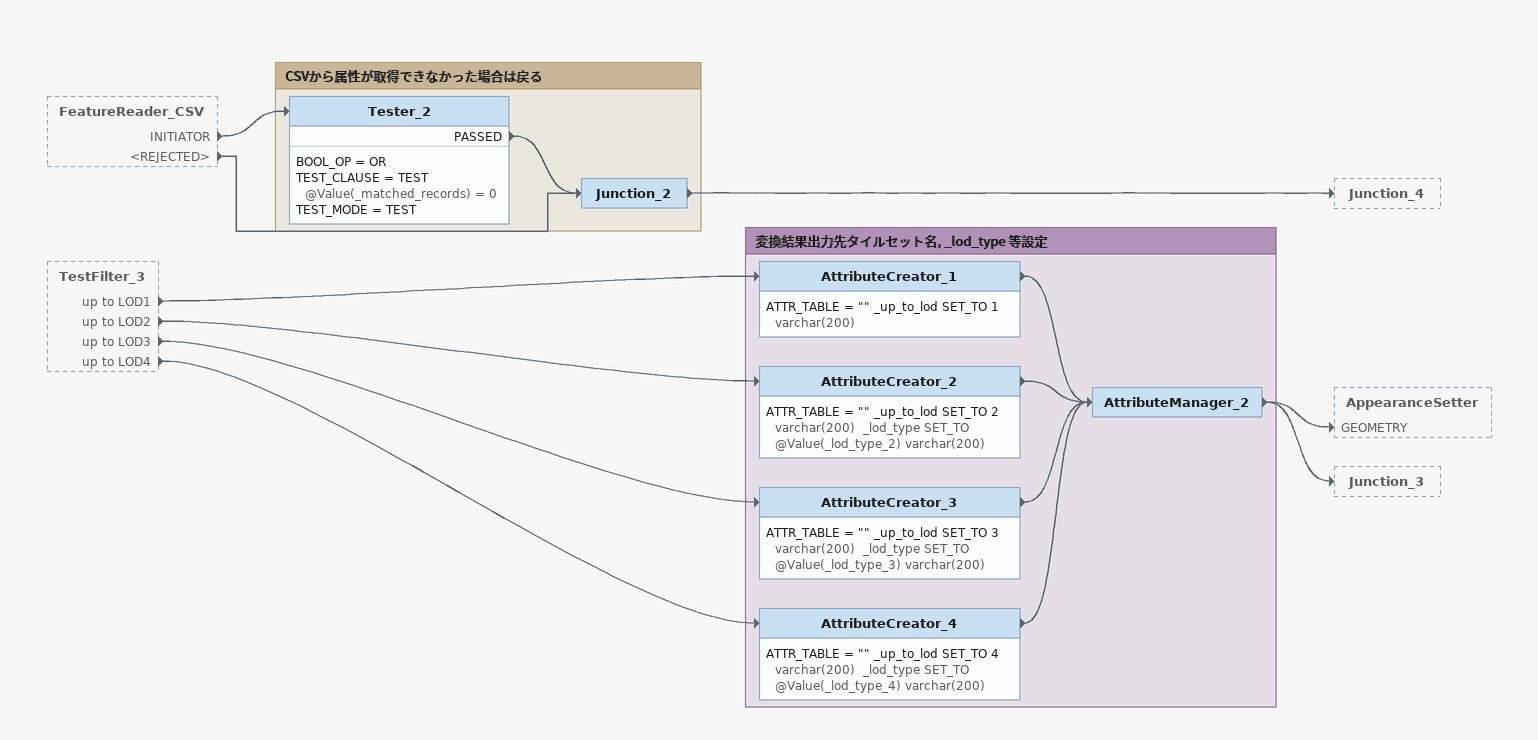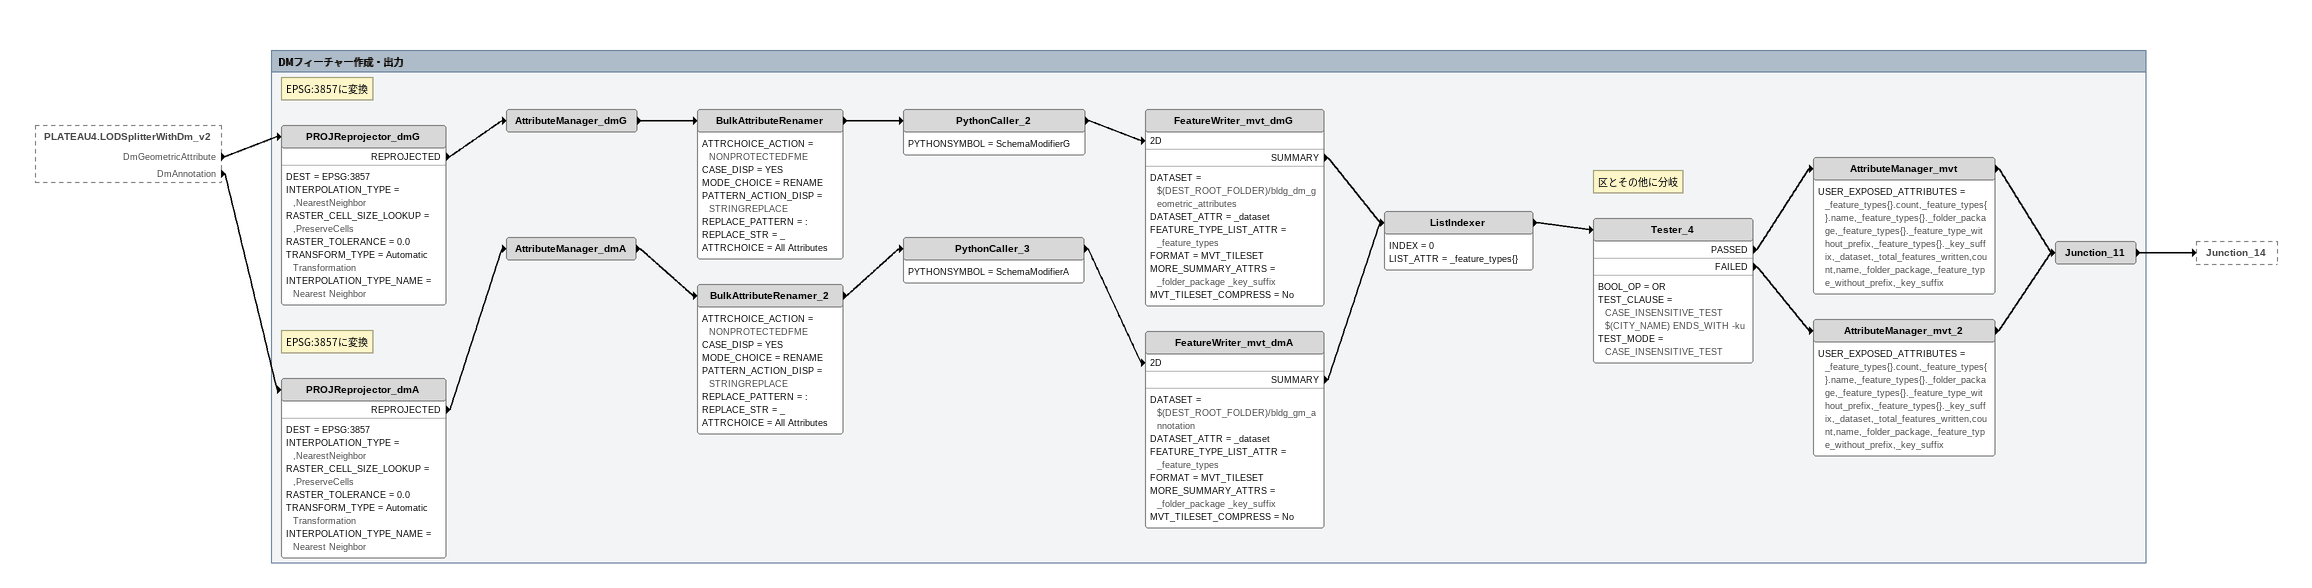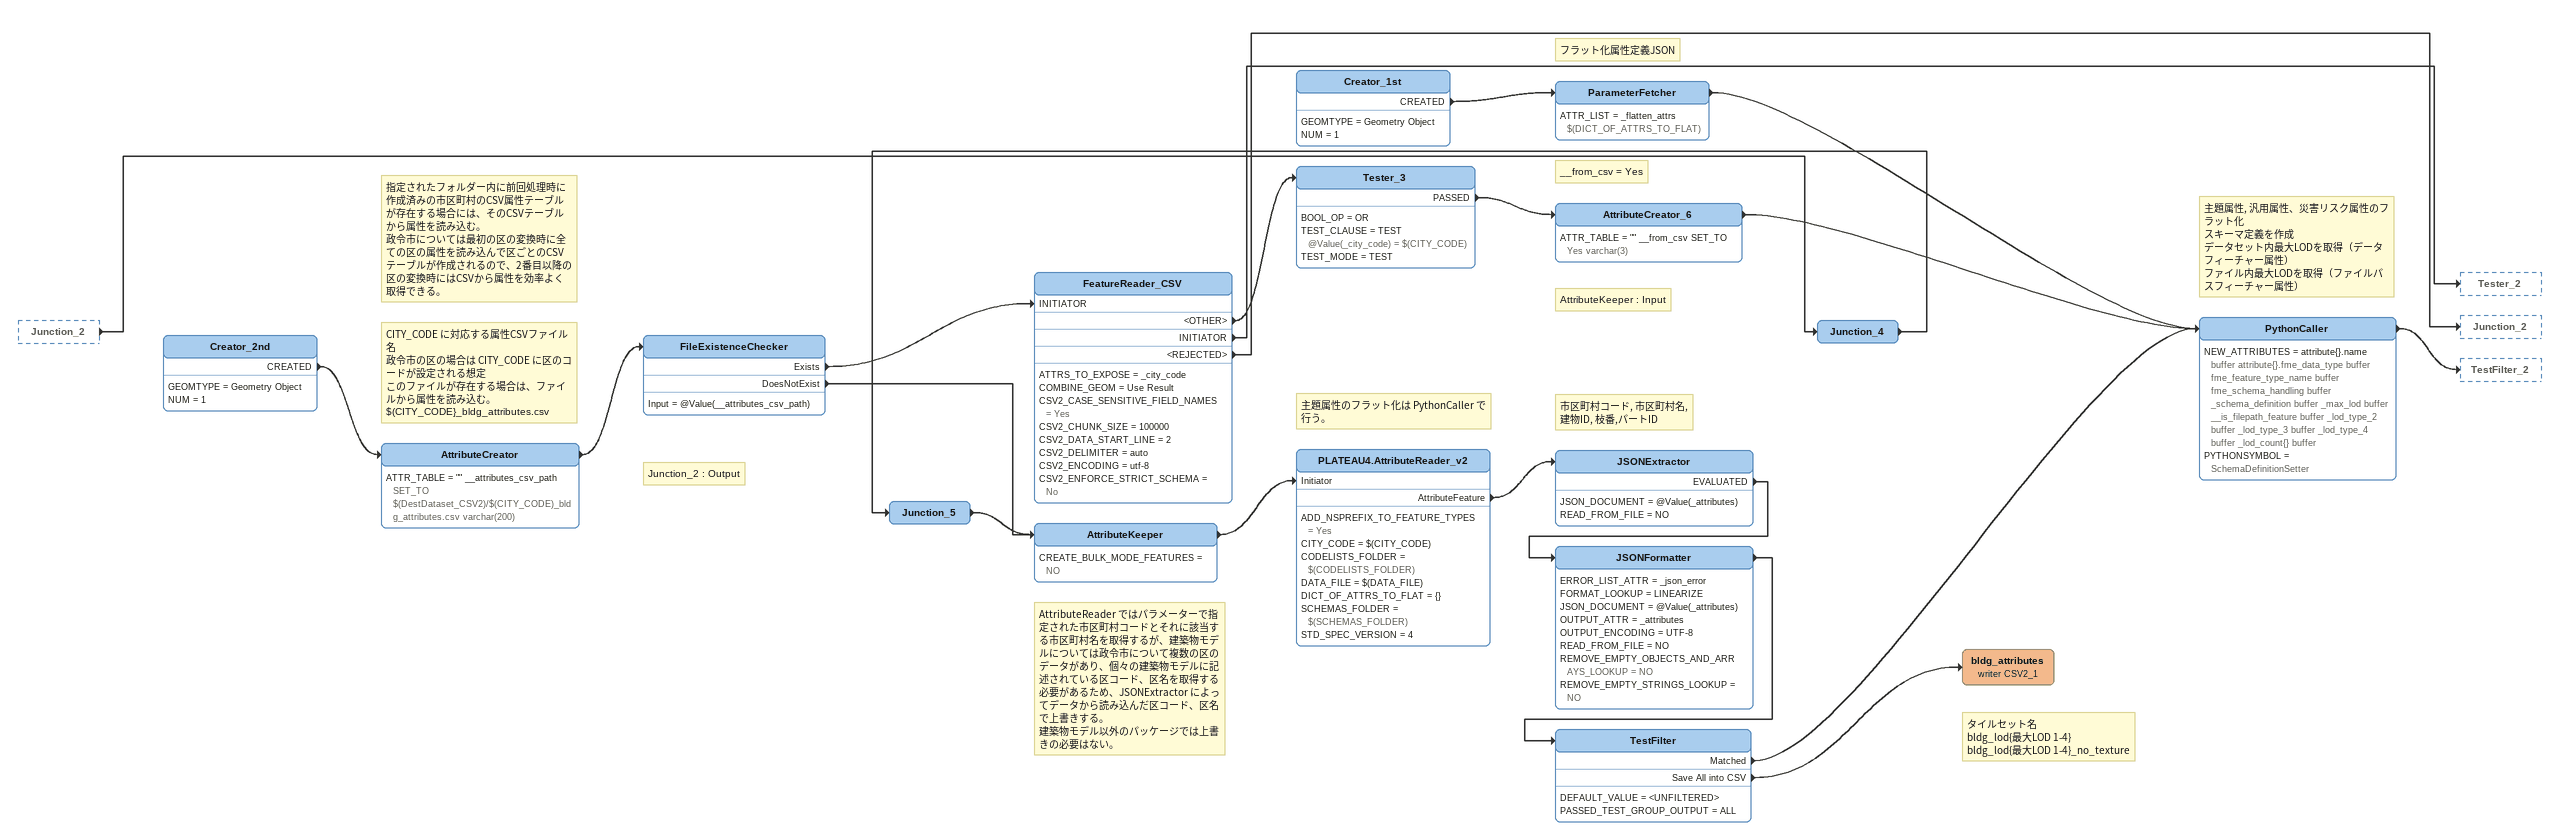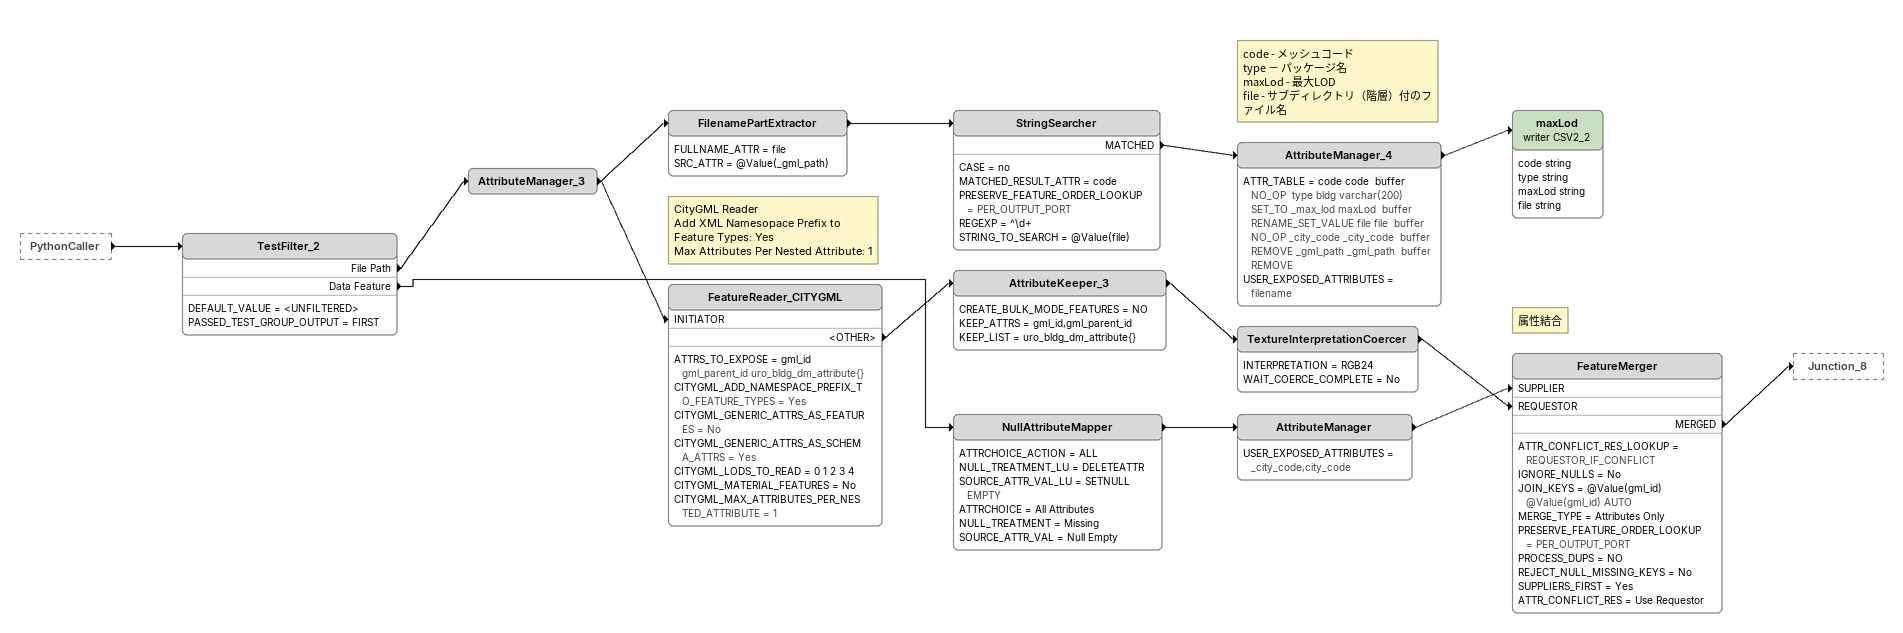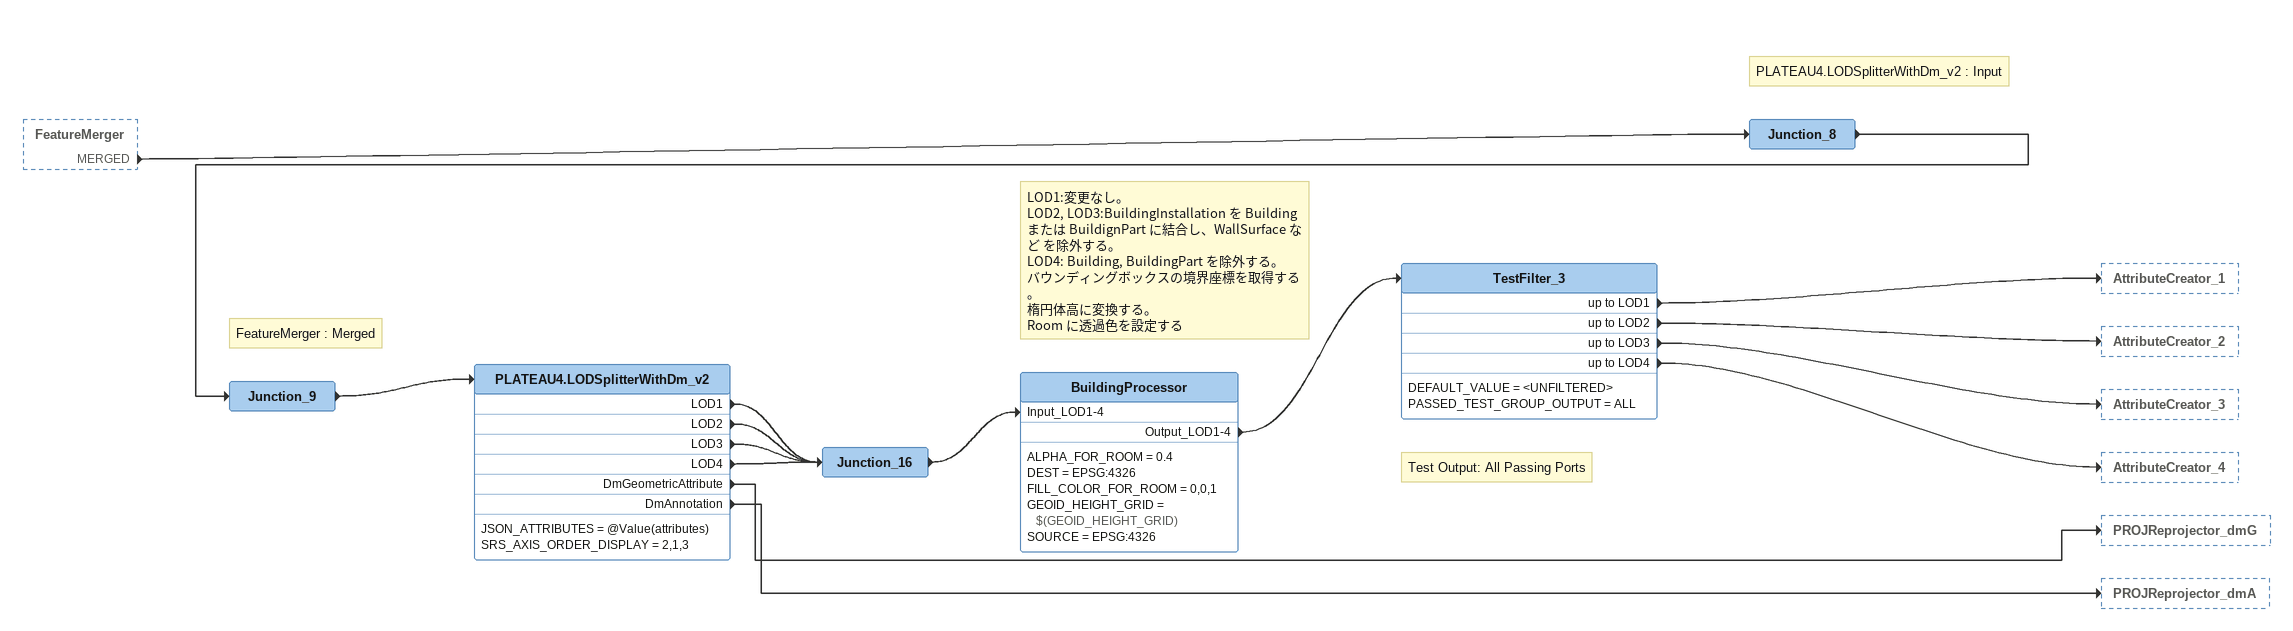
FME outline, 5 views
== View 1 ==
FeatureReader_CSV [outside]
    INITIATOR -> Tester_2
    <REJECTED> -> Junction_2
TestFilter_3 [outside]
    up to LOD1 -> AttributeCreator_1
    up to LOD2 -> AttributeCreator_2
    up to LOD3 -> AttributeCreator_3
    up to LOD4 -> AttributeCreator_4

Bookmark: CSVから属性が取得できなかった場合は戻る
Tester_2
    BOOL_OP = OR
    TEST_CLAUSE = TEST @Value(_matched_records) = 0
    TEST_MODE = TEST
    PASSED -> Junction_2
Junction_2
    -> Junction_4

Bookmark: 変換結果出力先タイルセット名, _lod_type 等設定
AttributeCreator_1
    ATTR_TABLE = "" _up_to_lod SET_TO 1 varchar(200)
    -> AttributeManager_2
AttributeCreator_2
    ATTR_TABLE = "" _up_to_lod SET_TO 2 varchar(200)  _lod_type SET_TO @Value(_lod_type_2) varchar(200)
    -> AttributeManager_2
AttributeCreator_3
    ATTR_TABLE = "" _up_to_lod SET_TO 3 varchar(200)  _lod_type SET_TO @Value(_lod_type_3) varchar(200)
    -> AttributeManager_2
AttributeCreator_4
    ATTR_TABLE = "" _up_to_lod SET_TO 4 varchar(200)  _lod_type SET_TO @Value(_lod_type_4) varchar(200)
    -> AttributeManager_2
AttributeManager_2
    -> AppearanceSetter [GEOMETRY]
    -> Junction_3

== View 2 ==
PLATEAU4.LODSplitterWithDm_v2 [outside]
    DmGeometricAttribute -> PROJReprojector_dmG
    DmAnnotation -> PROJReprojector_dmA

Bookmark: DMフィーチャー作成・出力
Note: EPSG:3857に変換
PROJReprojector_dmG
    DEST = EPSG:3857
    INTERPOLATION_TYPE = ,NearestNeighbor
    RASTER_CELL_SIZE_LOOKUP = ,PreserveCells
    RASTER_TOLERANCE = 0.0
    TRANSFORM_TYPE = Automatic Transformation
    INTERPOLATION_TYPE_NAME = Nearest Neighbor
    REPROJECTED -> AttributeManager_dmG
AttributeManager_dmG
    -> BulkAttributeRenamer
BulkAttributeRenamer
    ATTRCHOICE_ACTION = NONPROTECTEDFME
    CASE_DISP = YES
    MODE_CHOICE = RENAME
    PATTERN_ACTION_DISP = STRINGREPLACE
    REPLACE_PATTERN = :
    REPLACE_STR = _
    ATTRCHOICE = All Attributes
    -> PythonCaller_2
PythonCaller_2
    PYTHONSYMBOL = SchemaModifierG
    -> FeatureWriter_mvt_dmG [2D]
FeatureWriter_mvt_dmG
    DATASET = $(DEST_ROOT_FOLDER)/bldg_dm_geometric_attributes
    DATASET_ATTR = _dataset
    FEATURE_TYPE_LIST_ATTR = _feature_types
    FORMAT = MVT_TILESET
    MORE_SUMMARY_ATTRS = _folder_package _key_suffix
    MVT_TILESET_COMPRESS = No
    SUMMARY -> ListIndexer
Note: EPSG:3857に変換
PROJReprojector_dmA
    DEST = EPSG:3857
    INTERPOLATION_TYPE = ,NearestNeighbor
    RASTER_CELL_SIZE_LOOKUP = ,PreserveCells
    RASTER_TOLERANCE = 0.0
    TRANSFORM_TYPE = Automatic Transformation
    INTERPOLATION_TYPE_NAME = Nearest Neighbor
    REPROJECTED -> AttributeManager_dmA
AttributeManager_dmA
    -> BulkAttributeRenamer_2
BulkAttributeRenamer_2
    ATTRCHOICE_ACTION = NONPROTECTEDFME
    CASE_DISP = YES
    MODE_CHOICE = RENAME
    PATTERN_ACTION_DISP = STRINGREPLACE
    REPLACE_PATTERN = :
    REPLACE_STR = _
    ATTRCHOICE = All Attributes
    -> PythonCaller_3
PythonCaller_3
    PYTHONSYMBOL = SchemaModifierA
    -> FeatureWriter_mvt_dmA [2D]
FeatureWriter_mvt_dmA
    DATASET = $(DEST_ROOT_FOLDER)/bldg_gm_annotation
    DATASET_ATTR = _dataset
    FEATURE_TYPE_LIST_ATTR = _feature_types
    FORMAT = MVT_TILESET
    MORE_SUMMARY_ATTRS = _folder_package _key_suffix
    MVT_TILESET_COMPRESS = No
    SUMMARY -> ListIndexer
ListIndexer
    INDEX = 0
    LIST_ATTR = _feature_types{}
    -> Tester_4
Note: 区とその他に分岐
Tester_4
    BOOL_OP = OR
    TEST_CLAUSE = CASE_INSENSITIVE_TEST $(CITY_NAME) ENDS_WITH -ku
    TEST_MODE = CASE_INSENSITIVE_TEST
    PASSED -> AttributeManager_mvt
    FAILED -> AttributeManager_mvt_2
AttributeManager_mvt
    USER_EXPOSED_ATTRIBUTES = _feature_types{}.count,_feature_types{}.name,_feature_types{}._folder_package,_feature_types{}._feature_type_without_prefix,_feature_types{}._key_suffix,_dataset,_total_features_written,count,name,_folder_package,_feature_type_without_prefix,_key_suffix
    -> Junction_11
AttributeManager_mvt_2
    USER_EXPOSED_ATTRIBUTES = _feature_types{}.count,_feature_types{}.name,_feature_types{}._folder_package,_feature_types{}._feature_type_without_prefix,_feature_types{}._key_suffix,_dataset,_total_features_written,count,name,_folder_package,_feature_type_without_prefix,_key_suffix
    -> Junction_11
Junction_11
    -> Junction_14

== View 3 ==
Junction_2 [outside]
    -> Junction_4
Creator_2nd
    GEOMTYPE = Geometry Object
    NUM = 1
    CREATED -> AttributeCreator
Note: 指定されたフォルダー内に前回処理時に作成済みの市区町村のCSV属性テーブルが存在する場合には、そのCSVテーブルから属性を読み込む。 / 政令市については最初の区の変換時に全ての区の属性を読み込んで区ごとのCSVテーブルが作成されるので、2番目以降の区の変換時にはCSVから属性を効率よく取得できる。
Note: CITY_CODE に対応する属性CSVファイル名 / 政令市の区の場合は CITY_CODE に区のコードが設定される想定 / このファイルが存在する場合は、ファイルから属性を読み込む。 / $(CITY_CODE}_bldg_attributes.csv
AttributeCreator
    ATTR_TABLE = "" __attributes_csv_path SET_TO $(DestDataset_CSV2)/$(CITY_CODE)_bldg_attributes.csv varchar(200)
    -> FileExistenceChecker
FileExistenceChecker
    Input = @Value(__attributes_csv_path)
    Exists -> FeatureReader_CSV [INITIATOR]
    DoesNotExist -> AttributeKeeper
FeatureReader_CSV
    ATTRS_TO_EXPOSE = _city_code
    COMBINE_GEOM = Use Result
    CSV2_CASE_SENSITIVE_FIELD_NAMES = Yes
    CSV2_CHUNK_SIZE = 100000
    CSV2_DATA_START_LINE = 2
    CSV2_DELIMITER = auto
    CSV2_ENCODING = utf-8
    CSV2_ENFORCE_STRICT_SCHEMA = No
    <OTHER> -> Tester_3
    INITIATOR -> Tester_2
    <REJECTED> -> Junction_2
Tester_3
    BOOL_OP = OR
    TEST_CLAUSE = TEST @Value(_city_code) = $(CITY_CODE)
    TEST_MODE = TEST
    PASSED -> AttributeCreator_6
Note: __from_csv = Yes
AttributeCreator_6
    ATTR_TABLE = "" __from_csv SET_TO Yes varchar(3)
    -> PythonCaller
Note: AttributeKeeper : Input
Junction_4
    -> Junction_5
Note: Junction_2 : Output
Note: AttributeReader ではパラメーターで指定された市区町村コードとそれに該当する市区町村名を取得するが、建築物モデルについては政令市について複数の区のデータがあり、個々の建築物モデルに記述されている区コード、区名を取得する必要があるため、JSONExtractor によってデータから読み込んだ区コード、区名で上書きする。 / 建築物モデル以外のパッケージでは上書きの必要はない。
Junction_5
    -> AttributeKeeper
AttributeKeeper
    CREATE_BULK_MODE_FEATURES = NO
    -> PLATEAU4.AttributeReader_v2 [Initiator]
Note: 主題属性のフラット化は PythonCaller で行う。
PLATEAU4.AttributeReader_v2
    ADD_NSPREFIX_TO_FEATURE_TYPES = Yes
    CITY_CODE = $(CITY_CODE)
    CODELISTS_FOLDER = $(CODELISTS_FOLDER)
    DATA_FILE = $(DATA_FILE)
    DICT_OF_ATTRS_TO_FLAT = {}
    SCHEMAS_FOLDER = $(SCHEMAS_FOLDER)
    STD_SPEC_VERSION = 4
    AttributeFeature -> JSONExtractor
Note: 市区町村コード, 市区町村名, / 建物ID, 枝番,パートID
JSONExtractor
    JSON_DOCUMENT = @Value(_attributes)
    READ_FROM_FILE = NO
    EVALUATED -> JSONFormatter
JSONFormatter
    ERROR_LIST_ATTR = _json_error
    FORMAT_LOOKUP = LINEARIZE
    JSON_DOCUMENT = @Value(_attributes)
    OUTPUT_ATTR = _attributes
    OUTPUT_ENCODING = UTF-8
    READ_FROM_FILE = NO
    REMOVE_EMPTY_OBJECTS_AND_ARRAYS_LOOKUP = NO
    REMOVE_EMPTY_STRINGS_LOOKUP = NO
    -> TestFilter
TestFilter
    DEFAULT_VALUE = <UNFILTERED>
    PASSED_TEST_GROUP_OUTPUT = ALL
    Matched -> PythonCaller
    Save All into CSV -> bldg_attributes (writer CSV2_1)
Note: タイルセット名 / bldg_lod{最大LOD 1-4} / bldg_lod{最大LOD 1-4}_no_texture
bldg_attributes (writer CSV2_1)
Creator_1st
    GEOMTYPE = Geometry Object
    NUM = 1
    CREATED -> ParameterFetcher
Note: フラット化属性定義JSON
ParameterFetcher
    ATTR_LIST = _flatten_attrs $(DICT_OF_ATTRS_TO_FLAT)
    -> PythonCaller
Note: 主題属性, 汎用属性、災害リスク属性のフラット化 / スキーマ定義を作成 / データセット内最大LODを取得（データフィーチャー属性） / ファイル内最大LODを取得（ファイルパスフィーチャー属性）
PythonCaller
    NEW_ATTRIBUTES = attribute{}.name buffer attribute{}.fme_data_type buffer fme_feature_type_name buffer fme_schema_handling buffer _schema_definition buffer _max_lod buffer __is_filepath_feature buffer _lod_type_2 buffer _lod_type_3 buffer _lod_type_4 buffer _lod_count{} buffer
    PYTHONSYMBOL = SchemaDefinitionSetter
    -> TestFilter_2

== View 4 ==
PythonCaller [outside]
    -> TestFilter_2
TestFilter_2
    DEFAULT_VALUE = <UNFILTERED>
    PASSED_TEST_GROUP_OUTPUT = FIRST
    File Path -> AttributeManager_3
    Data Feature -> NullAttributeMapper
AttributeManager_3
    -> FeatureReader_CITYGML [INITIATOR]
    -> FilenamePartExtractor
FilenamePartExtractor
    FULLNAME_ATTR = file
    SRC_ATTR = @Value(_gml_path)
    -> StringSearcher
StringSearcher
    CASE = no
    MATCHED_RESULT_ATTR = code
    PRESERVE_FEATURE_ORDER_LOOKUP = PER_OUTPUT_PORT
    REGEXP = ^\d+
    STRING_TO_SEARCH = @Value(file)
    MATCHED -> AttributeManager_4
Note: code - メッシュコード / type － パッケージ名 / maxLod - 最大LOD / file - サブディレクトリ（階層）付のファイル名
AttributeManager_4
    ATTR_TABLE = code code  buffer NO_OP  type bldg varchar(200) SET_TO _max_lod maxLod  buffer RENAME_SET_VALUE file file  buffer NO_OP _city_code _city_code  buffer REMOVE _gml_path _gml_path  buffer REMOVE
    USER_EXPOSED_ATTRIBUTES = filename
    -> maxLod (writer CSV2_2)
maxLod (writer CSV2_2)
    attributes: code string, type string, maxLod string, file string
Note: CityGML Reader / Add XML Namesopace Prefix to Feature Types: Yes / Max Attributes Per Nested Attribute: 1
FeatureReader_CITYGML
    ATTRS_TO_EXPOSE = gml_id gml_parent_id uro_bldg_dm_attribute{}
    CITYGML_ADD_NAMESPACE_PREFIX_TO_FEATURE_TYPES = Yes
    CITYGML_GENERIC_ATTRS_AS_FEATURES = No
    CITYGML_GENERIC_ATTRS_AS_SCHEMA_ATTRS = Yes
    CITYGML_LODS_TO_READ = 0 1 2 3 4
    CITYGML_MATERIAL_FEATURES = No
    CITYGML_MAX_ATTRIBUTES_PER_NESTED_ATTRIBUTE = 1
    <OTHER> -> AttributeKeeper_3
AttributeKeeper_3
    CREATE_BULK_MODE_FEATURES = NO
    KEEP_ATTRS = gml_id,gml_parent_id
    KEEP_LIST = uro_bldg_dm_attribute{}
    -> TextureInterpretationCoercer
TextureInterpretationCoercer
    INTERPRETATION = RGB24
    WAIT_COERCE_COMPLETE = No
    -> FeatureMerger [REQUESTOR]
NullAttributeMapper
    ATTRCHOICE_ACTION = ALL
    NULL_TREATMENT_LU = DELETEATTR
    SOURCE_ATTR_VAL_LU = SETNULL EMPTY
    ATTRCHOICE = All Attributes
    NULL_TREATMENT = Missing
    SOURCE_ATTR_VAL = Null Empty
    -> AttributeManager
AttributeManager
    USER_EXPOSED_ATTRIBUTES = _city_code,city_code
    -> FeatureMerger [SUPPLIER]
Note: 属性結合
FeatureMerger
    ATTR_CONFLICT_RES_LOOKUP = REQUESTOR_IF_CONFLICT
    IGNORE_NULLS = No
    JOIN_KEYS = @Value(gml_id) @Value(gml_id) AUTO
    MERGE_TYPE = Attributes Only
    PRESERVE_FEATURE_ORDER_LOOKUP = PER_OUTPUT_PORT
    PROCESS_DUPS = NO
    REJECT_NULL_MISSING_KEYS = No
    SUPPLIERS_FIRST = Yes
    ATTR_CONFLICT_RES = Use Requestor
    MERGED -> Junction_8

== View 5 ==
FeatureMerger [outside]
    MERGED -> Junction_8
Note: PLATEAU4.LODSplitterWithDm_v2 : Input
Junction_8
    -> Junction_9
Note: FeatureMerger : Merged
Junction_9
    -> PLATEAU4.LODSplitterWithDm_v2
PLATEAU4.LODSplitterWithDm_v2
    JSON_ATTRIBUTES = @Value(attributes)
    SRS_AXIS_ORDER_DISPLAY = 2,1,3
    LOD1 -> Junction_16
    LOD2 -> Junction_16
    LOD3 -> Junction_16
    LOD4 -> Junction_16
    DmGeometricAttribute -> PROJReprojector_dmG
    DmAnnotation -> PROJReprojector_dmA
Junction_16
    -> BuildingProcessor [Input_LOD1-4]
Note: LOD1:変更なし。 / LOD2, LOD3:BuildingInstallation を Building または BuildignPart に結合し、WallSurface など を除外する。 / LOD4: Building, BuildingPart を除外する。 / バウンディングボックスの境界座標を取得する。 / 楕円体高に変換する。 / Room に透過色を設定する
BuildingProcessor
    ALPHA_FOR_ROOM = 0.4
    DEST = EPSG:4326
    FILL_COLOR_FOR_ROOM = 0,0,1
    GEOID_HEIGHT_GRID = $(GEOID_HEIGHT_GRID)
    SOURCE = EPSG:4326
    Output_LOD1-4 -> TestFilter_3
Note: Test Output: All Passing Ports
TestFilter_3
    DEFAULT_VALUE = <UNFILTERED>
    PASSED_TEST_GROUP_OUTPUT = ALL
    up to LOD1 -> AttributeCreator_1
    up to LOD2 -> AttributeCreator_2
    up to LOD3 -> AttributeCreator_3
    up to LOD4 -> AttributeCreator_4
